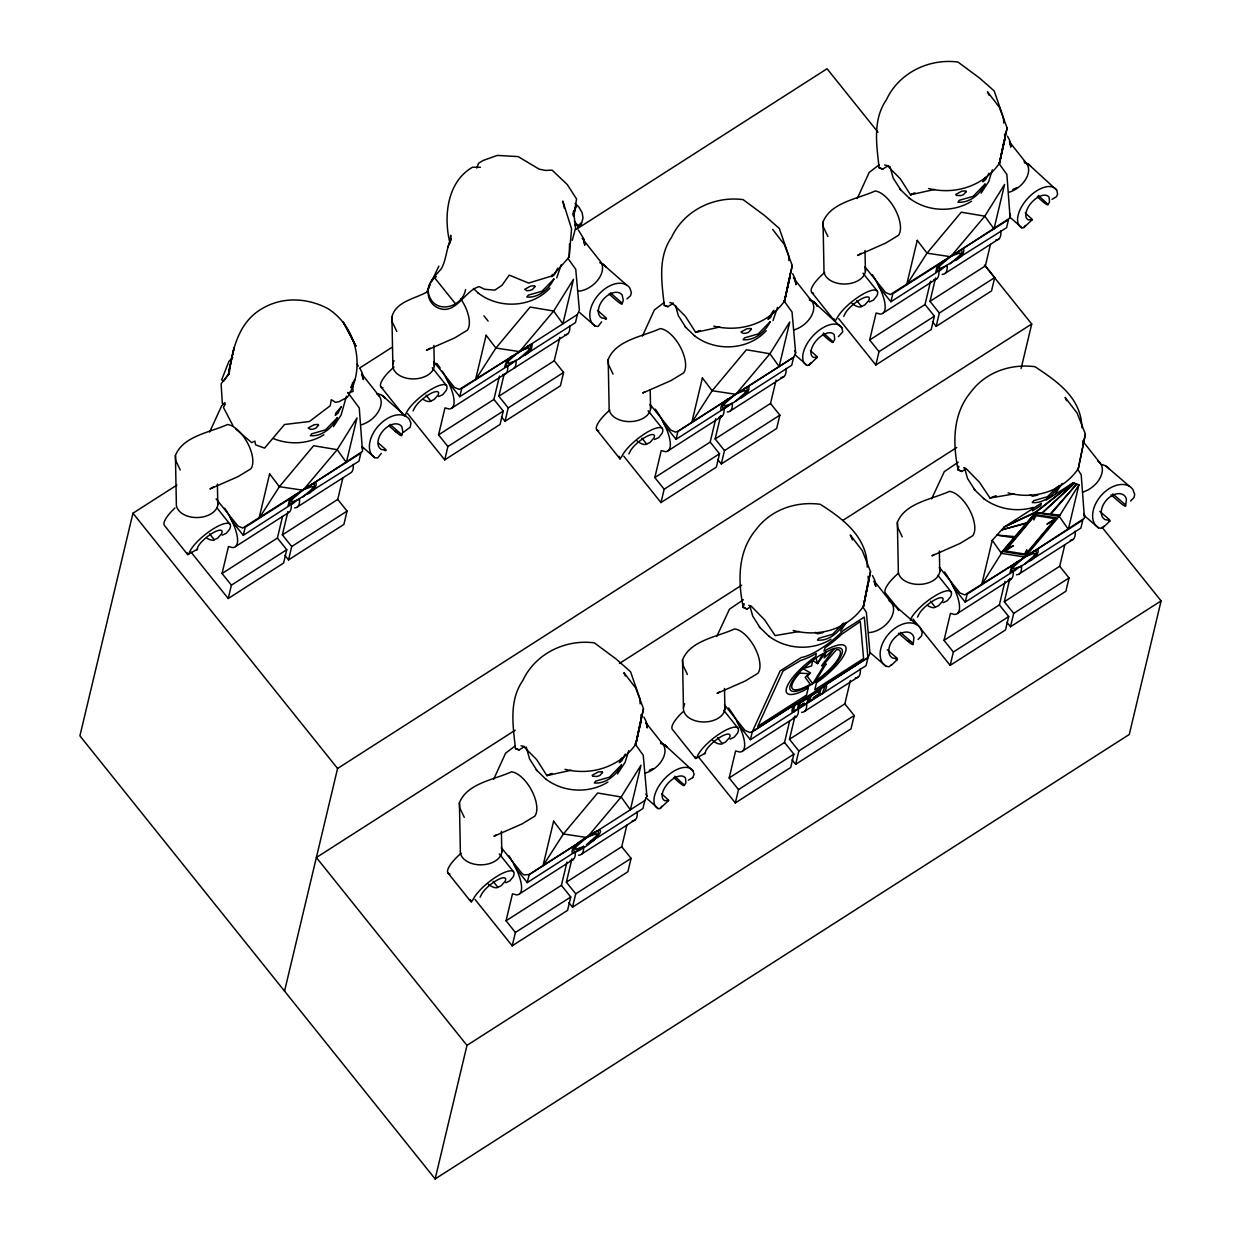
<?xml version="1.0" encoding="UTF-8"?>
<svg xmlns="http://www.w3.org/2000/svg" width="1241" height="1241" viewBox="0 0 1241 1241"><rect width="100%" height="100%" fill="white"/><g stroke="black" fill="none" stroke-linecap="round" stroke-linejoin="round"><path stroke-width="1.5" d="M436.32 276.681C425.492 283.708 425.074 300.787 436.692 307.256C455.292 316.92 463.762 290.983 479.15 286.609L484.61 289.277L494.818 290.146L501.938 285.352L509.229 275.114L528.65 283.072L552.462 275.766L569.185 257.12L569.541 243.903M569.185 257.12L571.558 228.794L562.778 201.042L564.469 208.426M751.022 606.461L746.927 609.083L743.25 607.376L743.778 603.762M961.775 471.502L958.099 469.812L958.626 466.197L958.099 469.687L961.775 471.502L965.87 468.881M746.927 609.083L743.25 607.268L743.762 603.684M347.744 392.42L359.254 407.948L362.496 451.367L291.79 497.424L289.587 499.658L288.145 505.723L358.959 461.202L360.867 453.198L242.724 528.061L237.931 526.029L216.12 498.82M634.973 743.793L643.241 755.242L646.887 796.257L644.808 800.523L529.24 874.533L524.059 874.921L521.934 873.323L501.333 847.634M783.754 300.555L792.022 312.003L795.652 353.018L793.588 357.284L678.005 431.294L675.507 432.116L670.714 430.084L650.098 404.395M998.602 162.99L1006.87 174.423L1010.112 217.858L939.406 263.914L937.203 266.148L935.761 272.213L1006.591 227.692L1008.499 219.673L890.355 294.536L885.562 292.519L864.961 266.815M1077.793 469.408L1081.206 474.807L1084.448 518.226L1026.416 556.17L1034.234 553.269A6.965 2.001 -38.7 0 1 1033.474 556.371L1024.461 564.221L1010.112 572.582L1011.555 566.516L1013.09 564.795L1036.049 550.011M793.216 630.475C819.417 637.533 847.743 629.047 863.472 606.291L868.545 581.703L868.064 576.258M1066.608 400.703L1065.135 397.399L1077.188 413.175L1085.379 434.071L1078.289 468.695C1062.622 491.483 1034.265 499.952 1008.064 492.894M852.489 539.928L850.287 534.98L862.34 550.756L870.53 571.636L863.472 606.291L867.909 582.665M229.461 371.586C232.61 347.263 239.715 321 262.72 308.28C282.948 296.444 307.877 297.809 328.167 308.792C357.02 327.391 365.924 368.081 347.433 397.167L339.165 401.65L335.535 402.348L331.3 399.695L330.215 405.76L309.412 421.521L284.515 424.5L264.581 448.11L255.522 444.821L254.948 441.098L251.69 442.618L235.526 428.828M863.441 606.275L870.53 571.636M1078.289 468.695L1085.379 434.071M565.043 769.342C591.585 775.966 619.771 766.845 635.78 744.243L641.318 720.292L640.93 714.816M713.808 326.104C740.35 332.728 768.536 323.606 784.56 301.005L790.083 277.053L789.834 273.392M928.671 188.523C955.198 195.163 983.384 186.026 999.408 163.424L1004.931 139.473L1004.558 133.997M625.309 675.957L623.897 672.638L635.671 687.995L643.49 708.766L635.78 744.243L640.651 720.649M772.662 229.383L784.452 244.756L792.254 265.527L784.529 300.974L789.431 277.41M988.937 95.138L987.51 91.818L999.3 107.176L1007.103 127.947L999.377 163.409L1004.279 139.83M635.764 744.212L643.49 708.766M784.56 301.005L792.254 265.527M999.408 163.424L1007.103 127.947M228.747 371.354L234.208 347.278L228.158 375.309L229.104 373.448L221.1 383.764L222.341 403.418L225.273 404.054L223.427 407.358L232.843 425.477M176.936 485.045L132.942 513.216L79.905 735.851L435.141 1178.95L1129.279 734.47L1161.095 600.892L1102.07 527.27M191.052 552.167L228.22 598.519L231.4 585.163L222.046 573.497L228.468 546.521L232.517 547.576A36.423 12.115 57.4 0 0 224.714 508.205M229.601 516.318L231.943 521.158L243.283 535.29L245.191 527.27L291.123 497.936M222.046 573.497L277.41 538.051L282.545 516.473M284.934 555.41L288.533 559.893L291.713 546.536L282.374 534.871L287.943 511.494M277.41 538.051L286.764 549.701L283.584 563.057L228.22 598.519M346.425 396.22L341.12 415.006L333.441 426.687M282.374 534.871L337.738 499.425L342.873 477.832M337.738 499.425L347.077 511.075L343.897 524.431L288.533 559.893M447.768 247.44L451.119 238.799C446.295 248.216 446.496 259.276 441.455 268.537C435.343 276.216 425.384 284.003 428.952 295.11C435.281 314.842 462.304 307.752 465.577 289.541M284.546 991.109L337.583 768.474L1031.721 324.01L984.485 265.093M407.56 413.548L444.712 459.884L447.892 446.527L438.554 434.862L444.976 407.886L449.025 408.941A36.423 12.115 57.4 0 0 442.246 371.152M446.108 377.683L448.451 382.523L459.775 396.655L461.683 388.635L577.313 314.594L579.392 310.328L575.746 269.313L567.742 258.175M438.554 434.862L493.918 399.416L499.487 376.039M501.442 416.774L505.04 421.257L508.221 407.901L498.866 396.236L504.017 374.658M493.918 399.416L503.257 411.066L500.076 424.438L444.712 459.884M573.807 215.903L576.553 198.994L567.339 184.63L552.136 170.157L545.404 170.42L539.152 169.148L518.133 156.599L497.284 155.42L482.904 160.554L478.545 163.347L476.792 168.078M498.866 396.236L554.231 360.79L559.8 337.412M554.231 360.79L563.585 372.44L560.405 385.811L505.04 421.257M577.375 314.562L575.467 322.582L459.775 396.655M435.141 1178.95L466.973 1045.372L1161.095 600.892M475.055 899.477L512.207 945.813L515.387 932.456L506.049 920.791L512.471 893.815L516.52 894.87A36.423 12.115 57.4 0 0 508.717 855.499M527.27 882.584L529.178 874.564L575.126 845.23C618.452 812.157 598.379 843.446 573.264 853.048L527.27 882.584L515.946 868.452L513.603 863.627M623.82 456.238L660.988 502.574L664.168 489.218L654.814 477.552L661.236 450.576L665.285 451.631A36.423 12.115 57.4 0 0 655.341 409.142M506.049 920.791L561.413 885.345L566.982 861.968M568.936 902.703L572.535 907.187L575.715 893.83L566.361 882.165L571.93 858.788M676.05 439.345L677.958 431.325L793.651 357.253L791.727 365.273L676.05 439.345L664.711 425.213L662.368 420.389M561.413 885.345L570.751 897.01L567.571 910.367L512.207 945.813M654.814 477.552L710.178 442.106L715.747 418.729M717.717 459.465L721.3 463.948L724.48 450.592L715.142 438.926L720.711 415.549M566.361 882.165L621.725 846.719L626.876 825.141M710.178 442.106L719.532 453.772L716.352 467.128L660.988 502.574M621.725 846.719L631.08 858.384L627.899 871.74L572.535 907.187M644.87 800.492L642.962 808.512L597.123 837.768M715.142 438.926L770.506 403.48L776.075 380.103M770.506 403.48L779.86 415.146L776.664 428.502L721.3 463.948M698.171 756.607L735.324 802.943L738.504 789.586L729.165 777.936L735.587 750.96L739.62 751.999A36.423 12.115 57.4 0 0 728.56 707.99M736.72 720.757L739.047 725.582L750.386 739.714L752.294 731.709L780.062 671.024L801.128 657.544A39.014 11.231 -38.7 0 0 843.26 630.568L864.325 617.072L867.924 657.668L752.356 731.663L749.843 732.485L745.05 730.468L724.449 704.764M838.683 318.658L875.836 364.994L879.016 351.637L869.662 339.987L876.099 313.011L880.133 314.051A36.423 12.115 57.4 0 0 872.33 274.695M729.165 777.936L784.529 742.475L789.664 720.897M877.216 282.808L879.559 287.633L890.898 301.765L892.806 293.76L938.739 264.426M792.053 759.833L795.652 764.316L798.832 750.96L789.478 739.295L795.047 715.917M784.529 742.475L793.868 754.14L790.688 767.496L735.324 802.943M869.662 339.987L925.026 304.526L930.595 281.149M932.565 321.884L936.148 326.367L939.344 313.011L929.99 301.361L935.559 277.984M925.026 304.526L934.38 316.191L931.2 329.548L875.836 364.994M789.478 739.295L844.842 703.849L850.411 680.471M844.842 703.849L854.196 715.514L851.016 728.87L795.652 764.316M929.99 301.361L985.354 265.9L990.489 244.322M985.354 265.9L994.708 277.565L991.528 290.921L936.148 326.367M913.019 619.026L950.172 665.378L953.352 652.021L944.013 640.356L950.435 613.38L954.484 614.435A36.423 12.115 57.4 0 0 944.525 571.946M951.568 583.177L953.91 588.001L965.234 602.149L967.142 594.129L1082.773 520.088L1080.927 528.061L1024.461 564.221M1021.11 368.53L1031.721 324.01M992.257 540.316L981.647 584.837L1001.394 553.331L1035.599 512.564L1073.201 482.827L1078.941 484.812L1068.33 529.333L1059.193 516.318L1035.599 512.564L1004.14 527.053L992.257 540.316L1001.394 553.331L1024.988 557.085L1059.193 516.318L1078.941 484.812M944.013 640.356L999.377 604.91L1004.946 581.533M1006.901 622.268L1010.5 626.752L1013.68 613.395L1004.326 601.73L1009.895 578.353M1033.055 508.531L1032.496 510.904L1040.749 505.614L1041.323 503.241L1004.14 527.053L1035.754 511.897L1073.201 482.827L1046.101 500.17M999.377 604.91L1008.716 616.56L1005.536 629.916L950.172 665.378M1004.326 601.73L1059.69 566.268L1064.84 544.69M1059.69 566.268L1069.044 577.934L1065.864 591.29L1010.5 626.752M217.563 501.24A20.802 13.698 -1.1 0 1 197.986 517.528A20.802 13.698 -1.1 0 1 176.346 502.869L175.415 455.509C183.063 435.932 210.241 432.442 227.491 424.531A25.968 12.363 60.6 0 1 247.688 443.223A25.968 12.363 60.6 0 1 250.806 468.865L238.148 476.575L209.946 488.97L213.638 486.829M392.854 364.249L391.923 316.874C395.895 301.036 415.921 298.724 428.238 291.294M501.566 848.534A20.802 13.698 -1.1 0 1 481.973 864.822A20.802 13.698 -1.1 0 1 460.349 850.178L459.418 802.803C467.066 783.226 494.244 779.736 511.494 771.824A25.968 12.363 60.6 0 1 531.691 790.517A25.968 12.363 60.6 0 1 534.809 816.159L522.135 823.869L493.949 836.263L496.4 834.836M650.346 405.295A20.802 13.698 -1.1 0 1 630.754 421.583A20.802 13.698 -1.1 0 1 609.114 406.939L608.183 359.564C615.846 339.987 643.009 336.497 660.259 328.586A25.968 12.363 60.6 0 1 680.471 347.278A25.968 12.363 60.6 0 1 683.574 372.921L670.916 380.63L642.714 393.025L645.18 391.598M683.465 707.308L682.534 659.933C690.182 640.356 717.36 636.866 734.61 628.954A25.968 12.363 60.6 0 1 754.807 647.647A25.968 12.363 60.6 0 1 757.925 673.289L745.252 680.999L717.065 693.393L719.516 691.966M865.194 267.715A20.802 13.698 -1.1 0 1 845.602 284.003A20.802 13.698 -1.1 0 1 823.977 269.359L823.031 221.984C830.694 202.407 857.857 198.917 875.107 191.005A25.968 12.363 60.6 0 1 895.319 209.698A25.968 12.363 60.6 0 1 898.437 235.34L885.764 243.05L857.578 255.444L861.254 253.304M939.53 568.099A20.802 13.698 -1.1 0 1 919.938 584.371A20.802 13.698 -1.1 0 1 898.313 569.728L897.383 522.368C905.03 502.791 932.208 499.301 949.458 491.374A25.968 12.363 60.6 0 1 969.655 510.082A25.968 12.363 60.6 0 1 972.773 535.709L960.1 543.418L931.913 555.828L934.364 554.401M572.272 240.32L575.529 228.189L573.59 211.001L573.373 216.012L576.243 205.68L572.985 214.104M910.367 620.283L910.708 619.15A26.014 7.399 -38.6 0 1 936.738 594.858A26.014 7.399 -38.6 0 1 950.575 596.735L947.224 600.799L943.207 602.661M561.227 264.721L556.728 277.891M628.737 750.65L625.123 762.3L617.444 773.981M777.502 307.411L773.003 320.581M992.35 169.831L988.751 181.496L981.073 193.162M870.05 652.549L885.919 666.215L889.052 666.774L891.565 664.587M1083.982 515.372L1098.409 527.797L1101.527 528.356L1104.056 526.168M557.752 268.165L554.386 274.649L551.795 276.712L552.323 274.494M625.247 754.094L621.881 760.578L619.29 762.641L621.71 758.127M988.875 173.275L985.509 179.759L982.903 181.838L985.338 177.308M898.531 633.267L907.311 640.821A20.802 2.311 46.5 0 0 913.221 643.862L913.95 637.486L912.818 635.02A15.512 10.409 -49.3 0 0 895.335 637.16A15.512 10.409 -49.3 0 0 890.433 656.241L892.341 657.978L897.398 658.862A20.802 2.311 46.5 0 1 896.204 659.328M1111.021 494.833L1119.785 502.388A20.802 2.311 46.5 0 0 1125.711 505.428L1126.44 499.053L1125.308 496.602A15.512 10.409 -49.3 0 0 1107.825 498.727A15.512 10.409 -49.3 0 0 1102.923 517.807L1104.816 519.56L1109.873 520.429A20.802 2.311 46.5 0 1 1108.678 520.91M209.636 432.039L221.596 405.9L224.978 402.549M426.935 291.666L430.131 284.701M431.713 281.211L438.864 266.132M642.404 336.109L654.364 309.955L664.183 302.478M493.639 779.348L505.583 753.194L515.418 745.717M857.252 198.529L869.212 172.39L879.047 164.898M716.755 636.478L729.475 609.191L743.359 599.76M931.603 498.898L944.323 471.611L958.207 462.179M1035.909 515.62L1033.846 519.917L1033.458 517.202M1024.678 554.029L1026.741 549.732L1027.145 552.447M388.697 425.585L395.383 431.449A20.802 2.311 46.5 0 0 401.851 435.11L402.86 431.759L401.805 426.609A15.512 9.928 -48.8 0 0 384.694 429.06A15.512 9.928 -48.8 0 0 379.42 447.83L381.22 449.475L386.029 450.111A20.802 2.311 46.5 0 1 384.524 450.25M609.098 294.039L615.784 299.903A20.802 2.311 46.5 0 0 622.253 303.564L623.261 300.213L622.206 295.063A15.512 9.928 -48.8 0 0 605.096 297.514A15.512 9.928 -48.8 0 0 599.822 316.284L601.621 317.929L606.43 318.565A20.802 2.311 46.5 0 1 604.925 318.72M350.691 387.626L354.771 379.513M692.726 777.58L694.107 774.26L693.052 770.909L664.447 744.709M822.767 653.666L817.54 663.609L812.591 660.383L800.042 671.505A32.809 9.447 -38.7 0 0 795.31 691.361A32.809 9.447 -38.7 0 0 832.168 667.767A32.809 9.447 -38.7 0 0 836.899 647.895L832.028 649.121L819.448 655.589L812.591 660.383L811.676 665.874L803.005 668.651L810.513 672.901L807.255 676.329L812.762 683.682L823.791 665.75L821.589 665.797L834.464 648.516L824.102 657.947L826.087 651.742L817.54 663.609L816.02 657.994M844.128 623.044C838.885 632.46 828.817 641.225 817.447 640.108L818.874 638.231L832.602 634.306L843.213 623.292M1058.976 485.479C1053.733 494.895 1043.665 503.66 1032.295 502.543L1033.722 500.65L1047.451 496.726L1057.177 486.968M381.22 453.384L377.683 458.022L374.735 457.65L362.155 446.636M601.621 321.838L598.084 326.476L595.137 326.104L579.764 312.654M1082.757 445.1L1083.067 440.493M840.56 631.111L846.378 622.408M1055.408 493.546L1062.187 483.385M224.869 379.668L229.104 373.448M822.473 334.325L825.079 336.699A20.802 2.311 46.5 0 0 833.161 342.252L834.681 339.398L834.262 334.853A15.512 8.299 -47.5 0 0 818.377 338.405A15.512 8.299 -47.5 0 0 811.878 356.058L813.351 357.424L817.338 357.268L808.992 365.18L807.27 365.506L794.752 354.492M1037.321 196.761L1039.927 199.134A20.802 2.311 46.5 0 0 1048.009 204.687L1049.529 201.833L1049.11 197.272A15.512 8.299 -47.5 0 0 1033.226 200.825A15.512 8.299 -47.5 0 0 1026.726 218.494L1028.2 219.843L1032.186 219.688L1023.841 227.599L1022.119 227.925L1009.6 216.911M673.708 777.564L676.298 779.937A20.802 2.311 46.5 0 0 684.38 785.491L685.901 782.637L685.482 778.091A15.512 8.299 -47.5 0 0 669.597 781.644A15.512 8.299 -47.5 0 0 663.097 799.297L664.571 800.662L668.558 800.507L660.212 808.418L658.49 808.744L645.972 797.73M773.065 311.057L768.055 319.402L770.661 317.339L773.903 310.312M808.992 365.164L810.606 362.993M1023.841 227.584L1025.454 225.428M660.228 808.403L661.825 806.231M174.997 507.941A26.014 7.399 -38.6 0 0 164.464 525.501L187.67 554.587L197.505 549.22L196.543 549.608M682.938 711.838A26.014 7.399 -38.6 0 0 672.405 729.413L695.596 758.484L705.446 753.132L704.485 753.504M1001.053 552.834L1013.944 537.803L996.926 535.104L1014.967 536.608L1026.4 523.299L1001.58 529.891L1026.834 522.771L1035.599 512.564L1041.773 513.216L1074.442 483.245L1042.083 513.247L1050.134 514.084L1076.692 484.037L1050.863 514.162L1059.954 515.108M867.924 657.668L870.003 653.402L866.358 612.371L862.929 606.989M232.672 357.455L228.825 361.55L221.689 379.793L223.799 381.235M891.317 665.269L897.29 659.607M1103.792 526.851L1109.764 521.189M313.12 490.474C315.105 489.264 317.867 481.911 314.981 482.656M529.628 351.839L531.164 350.117L532.373 343.773L507.042 359.812L504.653 367.088L505.77 367.119M723.891 401.991C721.781 403.247 719.191 410.554 722.029 409.809M745.888 394.529C747.873 393.319 750.634 385.967 747.749 386.711M960.736 256.965C962.721 255.755 965.482 248.386 962.597 249.146M575.126 845.23C573.016 846.486 570.426 853.792 573.264 853.048M1035.087 557.333C1037.057 556.123 1039.818 548.77 1036.949 549.515M549.949 288.052C531.737 307.861 498.898 309.273 478.049 292.923M766.209 330.742C747.997 350.551 715.173 351.979 694.324 335.613M574.645 225.102L577.965 225.691L581.595 222.635M577.499 227.599L581.145 224.559L583.037 218.028L582.076 212.537L578.849 207.03L575.126 203.477M797.249 702.918C793.077 703.476 788.795 716.259 795.341 710.938L866.078 665.641L867.986 657.621L823.031 686.413M822.085 693.781C825.281 693.067 829.283 682.178 823.977 685.839M838.373 336.668L842.779 331.828L841.817 327.671L813.212 301.47M692.711 777.595L688.414 780.17M301.687 491.079L292.674 498.944A6.965 2.001 -38.7 0 0 291.93 502.047L299.484 499.285M302.509 497.362L311.507 489.512A6.965 2.001 -38.7 0 0 312.267 486.41L304.448 489.311M518.195 352.46L509.182 360.309A6.965 2.001 -38.7 0 0 508.422 363.411L515.992 360.666M519.002 358.727L528.014 350.877A6.965 2.001 -38.7 0 0 528.775 347.775L520.956 350.676M734.455 395.15L725.442 402.999A6.965 2.001 -38.7 0 0 724.697 406.102L732.252 403.356M735.277 401.417L744.29 393.568A6.965 2.001 -38.7 0 0 745.034 390.465L737.216 393.381M949.303 257.57L940.29 265.419A6.965 2.001 -38.7 0 0 939.546 268.521L947.116 265.776M950.125 263.852L959.138 256.003A6.965 2.001 -38.7 0 0 959.882 252.885L952.08 255.801M585.69 838.389L576.677 846.238A6.965 2.001 -38.7 0 0 575.917 849.34L583.487 846.595M586.497 844.656L595.509 836.806A6.965 2.001 -38.7 0 0 596.269 833.704L588.451 836.62M1023.654 557.938L1014.642 565.803A6.965 2.001 -38.7 0 0 1013.881 568.905L1021.452 566.144M359.425 368.189L392.016 347.325M576.134 229.43L827.064 68.751L877.93 132.182M297.251 494.461C290.875 493.965 285.166 511.897 295.637 501.224M308.544 487.217C319.015 476.637 313.306 494.166 306.946 493.996M513.758 355.826C507.414 355.484 501.674 373.231 512.145 362.589M525.052 348.581C535.523 338.002 529.814 355.531 523.438 355.36M243.283 535.29L289.262 505.754M235.588 546.536L289.308 512.13A36.423 12.115 57.4 0 0 291.232 504.063M297.561 506.84L351.281 472.449A36.423 12.115 57.4 0 0 353.204 464.382M452.096 407.901L567.789 333.813M231.4 585.163L286.764 549.701M291.713 546.536L347.077 511.075M447.892 446.527L503.257 411.066M508.221 407.901L563.585 372.44M788.95 260.626L788.562 255.15L779.317 228.484L764.704 215.624L743.126 199.63C714.087 195.783 684.008 210.474 671.536 237.372C657.575 257.414 661.779 282.669 664.261 305.379L667.891 306.698L673.429 303.161M1003.798 123.045L1003.411 117.569L994.165 90.903L979.552 78.043L957.974 62.05C928.951 58.203 898.856 72.893 886.4 99.807C872.423 119.834 876.627 145.104 879.109 167.814L882.754 169.133L888.277 165.596M730.018 398.516C723.643 398.02 717.934 415.952 728.405 405.28M741.311 391.287C751.782 380.692 746.074 398.221 739.714 398.051M944.866 260.936C938.491 260.439 932.782 278.387 943.253 267.715M956.175 253.707C966.63 243.127 960.922 260.641 954.562 260.47M890.898 301.765L936.877 272.244M668.356 450.592L722.076 416.2M730.344 410.911L784.048 376.504M883.204 313.011L936.924 278.62M945.192 273.33L998.896 238.939M664.168 489.218L719.532 453.772M724.48 450.592L779.86 415.146M879.016 351.637L934.38 316.191M939.344 313.011L994.708 277.565M515.155 730.235L316.377 857.531L466.973 1045.372M619.445 663.47L741.653 585.209M842.67 520.522L956.733 447.489M640.17 703.864L639.798 698.388L630.552 671.722L615.939 658.862L594.346 642.869C565.322 639.022 535.243 653.712 522.771 680.611C508.81 700.653 512.998 725.923 515.48 748.618L519.126 749.936L524.648 746.399M581.253 841.755C574.909 841.429 569.169 859.16 579.64 848.534M592.546 834.526C603.017 823.931 597.309 841.46 590.933 841.289M1019.218 561.32C1012.842 560.823 1007.134 578.756 1017.604 568.083M1030.511 554.075C1040.982 543.496 1035.273 561.025 1028.898 560.854M750.386 739.714L794.395 711.496M965.234 602.149L1012.191 572.085M519.591 893.83L573.295 859.439M581.564 854.149L635.283 819.743M742.707 750.96L796.412 716.569M804.68 711.279L858.384 676.888M957.556 613.38L1011.26 578.989M1019.528 573.699L1073.248 539.308M515.387 932.456L570.751 897.01M575.715 893.83L631.08 858.384M738.504 789.586L793.868 754.14M798.832 750.96L854.196 715.514M953.352 652.021L1008.716 616.56M1013.68 613.395L1069.044 577.934M507.631 359.301L459.232 389.426L454.439 387.394L433.838 361.705M1013.09 564.795L964.691 594.92L959.898 592.888L939.297 567.199M752.294 731.709L796.288 703.569M1037.755 495.097L1032.419 496.229L1030.17 494.818M822.907 632.662L817.571 633.794L815.321 632.398M430.131 348.194L426.454 350.334L454.64 337.94L467.314 330.23A25.968 12.363 60.6 0 0 460.675 298.802M403.635 432.132L410.182 427.214L410.973 423.29L409.375 419.427A26.014 16.629 -48.8 0 0 380.692 423.553A26.014 16.629 -48.8 0 0 371.85 454.997L374.735 457.65M1016.581 187.748L1012.842 189.501M652.968 768.567L649.214 770.304M1130.582 501.023L1134.041 497.532L1134.693 494.368L1132.862 489.419A26.014 17.452 -49.3 0 0 1103.575 493.003A26.014 17.452 -49.3 0 0 1095.353 524.99L1098.409 527.797M918.092 639.441L921.551 635.966L922.203 632.786L920.388 627.837A26.014 17.452 -49.3 0 0 891.1 631.421A26.014 17.452 -49.3 0 0 882.863 663.408L885.919 666.215M423.538 399.633A20.802 9.912 60.7 0 0 429.867 401.51L434.071 399.555L438.057 395.134A15.512 4.406 -38.6 0 0 429.805 394.017A15.512 4.406 -38.6 0 0 414.277 408.506L413.051 410.973M207.03 538.268A20.802 9.912 60.7 0 0 213.374 540.145L217.563 538.191L221.565 533.77A15.512 4.406 -38.6 0 0 213.297 532.653A15.512 4.406 -38.6 0 0 197.769 547.141L197.195 549.639M851.9 303.331A20.802 9.912 60.7 0 0 860.571 306.899L864.76 304.945L868.762 300.524A15.512 4.406 -38.6 0 0 860.509 299.407A15.512 4.406 -38.6 0 0 844.966 313.895L843.74 316.362M637.052 440.912A20.802 9.912 60.7 0 0 645.708 444.48L649.912 442.51L653.898 438.089A15.512 4.406 -38.6 0 0 645.646 436.987A15.512 4.406 -38.6 0 0 630.118 451.46L628.892 453.942M928.004 605.763A20.802 9.912 60.7 0 0 934.349 607.64L938.537 605.67L942.54 601.249A15.512 4.406 -38.6 0 0 934.287 600.132A15.512 4.406 -38.6 0 0 918.743 614.621L917.518 617.087M712.644 740.474A20.802 9.912 60.7 0 0 721.3 744.057L725.504 742.087L729.491 737.666A15.512 4.406 -38.6 0 0 721.238 736.549A15.512 4.406 -38.6 0 0 705.71 751.038L705.121 753.551M488.271 884.15A20.802 9.912 60.7 0 0 496.943 887.718L501.147 885.748L505.134 881.327A15.512 4.406 -38.6 0 0 496.881 880.226A15.512 4.406 -38.6 0 0 481.353 894.699L480.127 897.181M323.917 434.769C308.823 444.107 289.618 445.209 273.299 438.554M971.532 201.259C952.561 213.08 926.794 211.684 909.172 198.033M831.02 639.208C812.064 651.029 786.298 649.617 768.66 635.981M607.904 782.078C588.948 793.899 563.181 792.487 545.544 778.852M222.232 535.166L226.25 533.304L229.601 529.24A26.014 7.399 -38.6 0 0 215.763 527.378A26.014 7.399 -38.6 0 0 189.733 551.656L188.508 554.525M869.429 301.92L873.447 300.058L876.798 295.994A26.014 7.399 -38.6 0 0 862.96 294.133A26.014 7.399 -38.6 0 0 836.93 318.41L834.883 321.341M654.581 439.5L658.599 437.639L661.949 433.574A26.014 7.399 -38.6 0 0 648.112 431.697A26.014 7.399 -38.6 0 0 622.082 455.99L620.019 458.922M913.841 193.317L910.491 194.79L900.299 178.782L887.129 165.565L884.662 164.96M698.993 330.897L695.643 332.371L685.451 316.362L672.281 303.145L669.799 302.54M551.904 773.407L546.878 775.609L536.67 759.601L523.516 746.384L521.034 745.779M626.922 298.926L630.583 295.668L631.39 292.643L629.776 287.881A26.014 16.629 -48.8 0 0 601.109 292.007A26.014 16.629 -48.8 0 0 592.252 323.451L595.137 326.104M915.144 192.991L910.491 194.79L934.628 189.454M700.296 330.571L695.643 332.371L719.78 327.035M551.531 773.81L546.878 775.609L571.015 770.273M963.605 467.748L966.103 468.617L979.506 482.33L989.992 498.029L996.151 495.686M347.914 392.947L353.065 391.442L352.491 382.724M1052.027 199.351L1056.339 196.776L1057.627 194.248L1056.68 190.09L1028.06 163.89M1033.272 507.383C1016.395 512.409 997.516 509.089 983.508 498.417M989.992 498.029L1014.037 493.918M799.188 631.498L775.144 635.594L764.658 619.911L751.255 606.197L748.757 605.329M438.694 396.531L442.758 394.669L446.108 390.605A26.014 7.399 -38.6 0 0 432.271 388.743A26.014 7.399 -38.6 0 0 406.226 413.02L405.016 415.89M730.127 739.078L734.191 737.201L737.542 733.152A26.014 7.399 -38.6 0 0 723.705 731.275A26.014 7.399 -38.6 0 0 697.675 755.567L696.449 758.422M505.77 882.739L509.834 880.877L513.185 876.813A26.014 7.399 -38.6 0 0 499.347 874.952A26.014 7.399 -38.6 0 0 473.302 899.229L471.254 902.16L448.048 873.075M480.422 167.287L472.511 167.225C447.117 181.744 443.378 216.523 449.863 242.631M907.311 640.821L909.963 641.519M395.383 431.449L398.113 432.24M879.093 167.69L882.754 169.133M664.245 305.27L667.891 306.698M515.48 748.509L519.126 749.936M1106.119 466.197L1129.512 486.348M1112.82 493.949L1125.37 504.746M1099.79 511.354L1109.532 519.746M917.021 624.766L893.629 604.631A26.014 17.452 -49.3 0 1 898.546 610.432M900.346 632.367L912.88 643.164M887.299 649.772L897.057 658.18M602.49 263.868L626.565 284.949M610.494 292.892L621.974 302.944M597.542 310.405L606.151 317.944M382.088 395.414L406.164 416.495M390.093 424.438L401.572 434.474M378.567 443.208L385.734 449.49M1038.314 195.442L1047.916 204.253M1025.221 212.971L1032.093 219.254M823.466 333.022L833.068 341.818M810.373 350.536L817.245 356.834M674.685 776.261L684.303 785.057M661.608 793.775L668.48 800.073M1021.483 227.801L1019.156 225.66A26.014 13.899 -47.5 0 1 1030.046 196.047A26.014 13.899 -47.5 0 1 1056.68 190.09M806.634 365.381L804.308 363.241A26.014 13.899 -47.5 0 1 815.197 333.627A26.014 13.899 -47.5 0 1 841.817 327.671M657.87 808.62L655.527 806.479A26.014 13.899 -47.5 0 1 666.433 776.866A26.014 13.899 -47.5 0 1 693.052 770.909M889.844 166.232L893.21 178.13L900.656 189.795M964.676 468.307L967.546 478.499L974.992 490.164M675.476 305.503L678.362 315.695L685.792 327.36M749.828 605.872L752.698 616.079L760.144 627.744M526.231 747.051L529.581 758.934L537.027 770.599M899.787 188.973L909.746 198.576M974.138 489.342L984.082 498.96M684.939 326.554L694.898 336.156M473.426 288.439L478.623 293.465M759.29 626.922L769.234 636.524M536.174 769.792L546.118 779.395M578.337 229.942L583.735 238.815L584.775 245.191L583.813 239.901L584.635 242.91M356.958 364.311L358.432 366.048M488.116 321.093L483.974 315.803M574.381 221.224L577.965 225.691M434.195 277.255L455.649 304.014M132.942 513.216L337.583 768.474M862.96 273.144L877.185 290.968M856.786 300.586L861.533 306.527M811.661 292.256L834.867 321.341M937.917 575.359L950.963 591.693M930.564 601.311L935.311 607.252M898.205 608.99L885.438 592.996A26.014 7.399 -38.6 0 1 898.453 573.202M648.112 410.709L662.322 428.533M641.938 438.151L646.67 444.092M596.812 429.836L620.004 458.906L619.088 456.285M723.705 710.286L737.914 728.11M432.271 367.755L446.481 385.579M717.531 737.728L722.262 743.669M426.082 395.196L430.829 401.138M380.971 386.866L401.851 413.036M499.332 853.948L513.557 871.771M216.942 507.864L229.988 524.214M493.158 881.389L497.905 887.331M209.589 533.816L214.336 539.773M1009.383 141.753L1026.788 163.765M1083.114 441.563L1100.519 463.576M793.371 277.86L811.94 301.346M874.347 581.176L891.736 603.188M582.153 238.365L600.722 261.851A20.802 13.76 -38.3 0 1 597.898 279.939A20.802 13.76 -38.3 0 1 578.089 291.216M645.77 722.572L663.159 744.584M361.953 374.224L379.343 396.236M827.918 236.519L823.295 226.901L823.031 221.984M902.254 536.903L897.646 527.27L897.383 522.368M613.07 374.099L608.447 364.482L608.183 359.564M687.405 674.468L682.798 664.85L682.534 659.933M396.794 331.409L392.187 321.791L391.923 316.874M464.289 817.338L459.682 807.72L459.418 802.803M180.286 470.044L175.679 460.427L175.415 455.509M874.005 581.222L875.789 586.512L874.75 580.152L872.47 575.591M361.612 374.27L363.396 379.575L362.356 373.2L360.076 368.639M833.936 318.72L834.417 319.62M470.308 899.523L470.789 900.423M1007.506 136.184L1009.802 140.729L1010.841 147.105L1009.879 141.815L1010.701 144.84M792.658 273.749L794.954 278.31L795.993 284.685L795.016 279.396L795.853 282.405M643.893 716.988L646.173 721.548L647.213 727.924L646.251 722.634L647.088 725.644M1009.507 213.142L1010.5 215.453M1083.843 513.526L1084.851 515.822M794.659 350.722L795.652 353.018M645.894 793.961L646.887 796.257M361.891 446.667L362.884 448.963M695.146 756.762L695.596 758.484M187.22 552.865L187.67 554.587M958.099 469.812C952.638 443.146 952.499 413.936 970.912 391.985C985.757 372.067 1010.763 363.52 1035.041 366.716C1057.673 381.887 1081.206 397.663 1081.95 427.804M743.25 607.376C737.79 580.726 737.65 551.516 756.048 529.566C770.909 509.648 795.9 501.085 820.192 504.28C843.042 518.691 867.506 537.244 867.257 567.184M939.359 550.895L939.763 571.667M865.008 250.511L865.427 271.298M724.511 688.46L724.915 709.247M650.206 389.984L650.579 408.863M501.395 831.33L501.798 852.102M433.9 345.401L434.303 366.173M217.392 484.037L217.811 504.808M436.832 363.442A36.423 12.115 57.4 0 1 440.152 368.003M507.724 365.428A36.423 12.115 57.4 0 1 502.729 374.549M515.992 360.138A36.423 12.115 57.4 0 1 514.069 368.205M569.697 325.747A36.423 12.115 57.4 0 1 564.702 334.853M382.88 387.797A26.014 7.399 -38.6 0 1 393.986 367.072M434.071 362.605A20.802 13.698 -1.1 0 1 411.764 378.877A20.802 13.698 -1.1 0 1 394.033 360.743M599.744 262.689A26.014 16.629 -48.8 0 1 605.701 266.799M813.569 293.186A26.014 7.399 -38.6 0 1 824.676 272.462M1024.29 162.819A26.014 13.899 -47.5 0 1 1030.728 166.341M1032.186 219.688A20.802 2.311 46.5 0 1 1031.426 219.766M1024.135 161.299A20.802 13.76 -38.3 0 1 1026.664 177.556A20.802 13.76 -38.3 0 1 1008.871 192.308M938.848 270.554A36.423 12.115 57.4 0 1 933.852 279.659M947.116 265.264A36.423 12.115 57.4 0 1 942.105 274.37M1000.82 230.873A36.423 12.115 57.4 0 1 995.825 239.978M598.72 430.767A26.014 7.399 -38.6 0 1 609.827 410.042M809.442 300.384A26.014 13.899 -47.5 0 1 816.966 306.248M817.338 357.268A20.802 2.311 46.5 0 1 816.578 357.33M809.287 298.879A20.802 13.76 -38.3 0 1 811.816 315.136A20.802 13.76 -38.3 0 1 794.023 329.889M723.999 408.134A36.423 12.115 57.4 0 1 719.004 417.24M732.252 402.829A36.423 12.115 57.4 0 1 727.257 411.95M785.972 368.437A36.423 12.115 57.4 0 1 780.977 377.543M449.94 874.005A26.014 7.399 -38.6 0 1 461.063 853.281M660.662 743.623A26.014 13.899 -47.5 0 1 667.115 747.16M668.558 800.507A20.802 2.311 46.5 0 1 667.798 800.569M660.522 742.118A20.802 13.76 -38.3 0 1 663.051 758.375A20.802 13.76 -38.3 0 1 645.258 773.127M575.219 851.373A36.423 12.115 57.4 0 1 570.224 860.478M583.487 846.067A36.423 12.115 57.4 0 1 578.492 855.189M637.207 811.676A36.423 12.115 57.4 0 1 632.196 820.782M889.099 600.722A20.802 13.76 -38.3 0 1 890.402 619.15A20.802 13.76 -38.3 0 1 869.119 632.553M724.682 705.664A20.802 13.698 -1.1 0 1 702.375 721.936A20.802 13.698 -1.1 0 1 684.644 703.802M798.335 708.502A36.423 12.115 57.4 0 1 793.34 717.608M806.603 703.213A36.423 12.115 57.4 0 1 801.608 712.318M860.308 668.821A36.423 12.115 57.4 0 1 855.313 677.927M1101.698 464.553A26.014 17.452 -49.3 0 1 1109.485 469.269M1097.866 461.109A20.802 13.76 -38.3 0 1 1100.395 477.382A20.802 13.76 -38.3 0 1 1082.602 492.119M1013.183 570.922A36.423 12.115 57.4 0 1 1008.188 580.028M1021.452 565.632A36.423 12.115 57.4 0 1 1016.457 574.738M1075.156 531.241A36.423 12.115 57.4 0 1 1070.161 540.347M377.822 393.893A26.014 16.629 -48.8 0 1 385.299 398.345M376.69 393.769A20.802 13.76 -38.3 0 1 379.234 410.026A20.802 13.76 -38.3 0 1 361.426 424.779M299.484 498.773A36.423 12.115 57.4 0 1 294.489 507.879M450.7 235.433L450.235 242.647L450.7 235.433M486.131 335.256L475.52 379.777L495.888 348.054L530.14 307.07L553.672 311.041L562.871 323.854L573.482 279.318L553.672 311.041L519.529 351.606L495.888 348.054L486.131 335.256M269.623 473.891L259.012 518.412L279.396 486.689L313.632 445.705L337.18 449.676L346.363 462.474L356.974 417.953L337.18 449.676L303.037 490.226L279.396 486.689L269.623 473.891M553.626 821.185L543.015 865.722L563.383 833.983L597.635 792.999L621.167 796.986L630.366 809.784L640.976 765.247L621.167 796.986L587.024 837.535L563.383 833.983L553.626 821.185M702.39 377.947L691.78 422.483L712.163 390.744L746.399 349.76L769.947 353.747L779.146 366.545L789.741 322.008L769.947 353.747L735.804 394.297L712.163 390.744L702.39 377.947M794.674 705.555L793.371 711.388L806.929 703.151L808.201 697.861L799.949 703.135L799.142 706.501L804.37 703.151L797.637 707.835L798.646 703.6L809.52 696.635L808.512 702.127L809.877 696.403L820.751 689.453L819.727 693.688L813.103 697.938L818.44 694.153L819.246 690.787L810.993 696.061L809.737 701.351L822.38 693.161L825.048 686.118L794.674 705.555M808.217 688.01L806.541 695.084L757.755 726.311L783.04 671.024L800.957 660.305A44.226 12.736 -38.7 0 0 816.283 653.386L815.725 656.536L812.095 659.08A37.463 10.797 -38.7 0 0 786.36 688.677A37.463 10.797 -38.7 0 0 804.711 690.043L808.217 688.01M917.239 240.366L906.628 284.903L927.011 253.164L961.263 212.195L984.796 216.167L993.994 228.964L1004.59 184.444L984.796 216.167L950.653 256.716L927.011 253.164L917.239 240.366M816.485 682.721L814.81 689.794L863.581 658.552L860.308 621.539L841.941 634.058A44.226 12.736 -38.7 0 1 825.001 647.786L823.993 651.246L827.499 649.214A37.463 10.797 -38.7 0 1 845.85 650.579A37.463 10.797 -38.7 0 1 820.115 680.192L816.485 682.721M341.259 406.8L337.878 413.269L335.287 415.347L335.815 413.129L341.259 406.8M337.412 417.643C332.557 427.649 321.993 436.739 310.328 435.684L311.755 433.792L325.499 429.867L337.412 417.643M553.92 279.008C549.065 289.013 538.485 298.104 526.836 297.049L528.263 295.156L541.991 291.232L553.92 279.008M770.18 321.698C765.325 331.704 754.761 340.794 743.095 339.739L744.522 337.862L758.267 333.922L770.18 321.698M621.415 764.937C616.56 774.942 605.98 784.048 594.33 782.978L595.758 781.101L609.486 777.161L621.415 764.937M985.028 184.118C980.188 194.139 969.609 203.229 957.943 202.159L959.371 200.282L973.115 196.357L985.028 184.118M825.979 664.152L815.818 680.673L819.355 678.191A30.405 8.765 -38.7 0 0 838.559 649.741L836.527 649.586L824.04 664.183L825.979 664.152M318.534 425.244L315.803 428.238L313.089 429.153L310.452 429.37L308.202 427.959L314.159 424.701L318.192 424.422L318.534 425.244M535.026 286.609L532.296 289.603L529.597 290.518L526.96 290.735L524.71 289.324L530.652 286.066L534.685 285.787L535.026 286.609M751.301 329.299L748.571 332.293L745.857 333.209L743.219 333.426L740.97 332.014L746.927 328.756L750.96 328.477L751.301 329.299M602.521 772.538L599.791 775.532L597.092 776.447L592.655 776.23L592.205 775.253L598.146 771.995L602.18 771.716L602.521 772.538M966.15 191.719L963.419 194.728L960.72 195.628L956.284 195.411L955.818 194.449L961.775 191.176L965.808 190.897L966.15 191.719M1035.134 514.503L1003.922 551.702L1025.454 555.146L1056.665 517.947L1035.134 514.503M1034.901 515.465L1005.163 550.911L1025.687 554.184L1055.424 518.738L1034.901 515.465M799.669 673.118L796.706 676.531A30.405 8.765 -38.7 0 0 806.867 686.195L810.28 684.241L805.176 677.462L808.791 673.646L799.669 673.118M1007.087 549.127L1005.163 550.911L1013.432 545.621L1007.087 549.127M1055.424 518.738L1047.156 524.028L1055.424 518.738M352.428 339.072L343.214 322.071L356.027 346.317L352.428 339.072"/></g></svg>
